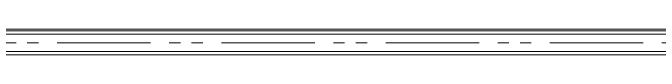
# Model space of a CAD drawing. Units: millimetres at full size. Extents: x -22551 to 92397, y -19340 to 14894.
# Drawn here: x 8450 to 10873, y -4031 to -3935 of the extents above; entities that cross this region are included whole.
import ezdxf

# ---------------------------------------------------------------- set-up
doc = ezdxf.new("R2010")
doc.units = ezdxf.units.MM
doc.header["$LTSCALE"] = 70
doc.linetypes.add('DOUBLE_CHAIN1', pattern=[8.8, 5, -1, 0.6, -0.6, 0.6, -1])
doc.layers.add('2-0_通芯', color=7, linetype='Continuous', lineweight=15)

# ---------------------------------------------------------------- blocks, each defined once
blk = doc.blocks.new('グループ部品-125')
at = {"layer": '2-0_通芯'}
for p, q in [((6731.61, -3940.7), (16391.61, -3940.7)), ((6737.61, -3934.7), (16385.61, -3934.7)), ((6719.11, -3953.2), (16404.11, -3953.2)), ((1716.61, -4018.2), (16469.11, -4018.2)), ((1716.61, -4030.7), (16481.61, -4030.7))]:
    blk.add_line(p, q, dxfattribs=at)
at = {"layer": '2-0_通芯', "linetype": 'DOUBLE_CHAIN1'}
blk.add_line((-12944.02, -3985.7), (17404.63, -3985.7), dxfattribs=at)

msp = doc.modelspace()

# ---------------------------------------------------------------- block references
at = {"layer": '2-0_通芯'}
msp.add_blockref('グループ部品-125', (0, 0), dxfattribs=at)

doc.saveas('drawing.dxf')
